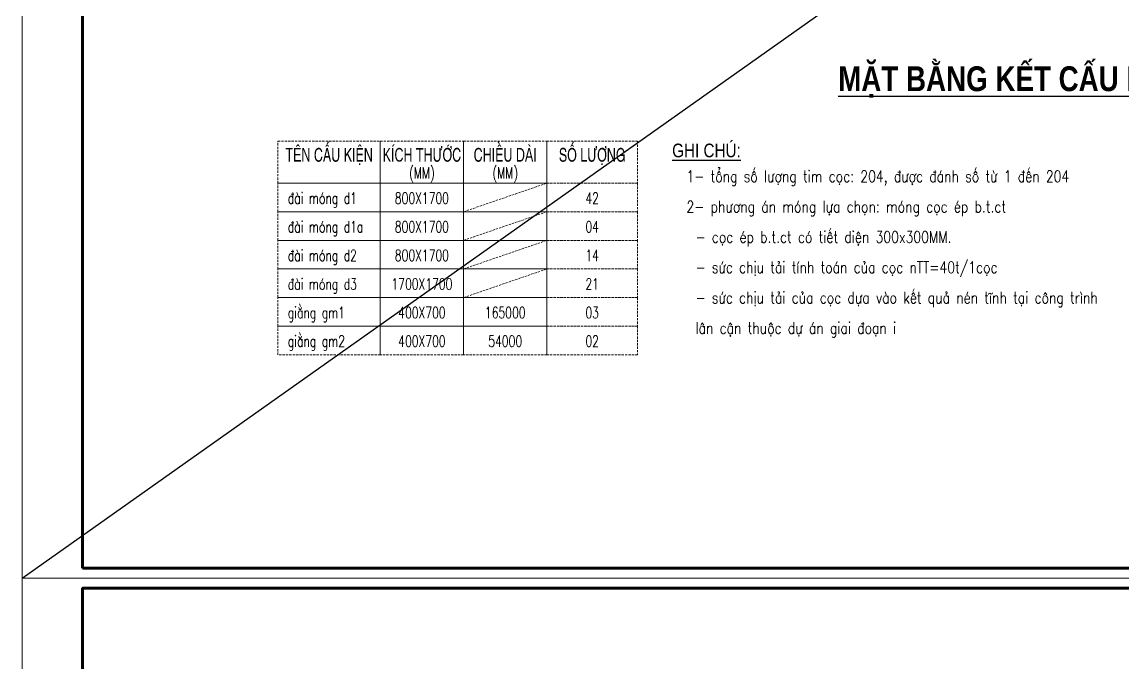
# Model space of a CAD drawing. Header units: inches. Extents: x 541671 to 837720, y 76128 to 1008472.
# Drawn here: x 604872 to 725916, y 539491 to 609925 of the extents above; entities that cross this region are included whole.
import ezdxf
from ezdxf.enums import TextEntityAlignment as Align

# ---------------------------------------------------------------- set-up
doc = ezdxf.new("R2010")
doc.units = ezdxf.units.IN
doc.header["$MEASUREMENT"] = 0
doc.linetypes.add('HIDDEN', pattern=[0.375, 0.25, -0.125])
doc.layers.get('0').update_dxf_attribs({"lineweight": 18})
for name, color, linetype, lineweight in [('EG Text2', 7, 'Continuous', 25), ('LC MANH DUT', 35, 'HIDDEN', 5), ('LC Net thay', 7, 'Continuous', 25), ('LC Text1', 3, 'Continuous', 20), ('LC Text2', 7, 'Continuous', 25)]:
    doc.layers.add(name, color=color, linetype=linetype, lineweight=lineweight)
doc.layers.add('KCS_Plotter', color=11, linetype='Continuous', plot=False)
doc.layers.add('Khungten_LCDI', color=7, linetype='Continuous')
doc.styles.add('EG 1', font='VHAVANB_2.TTF')
doc.styles.add('Khungten', font='VHAVAN_2.TTF', dxfattribs={"width": 0.8, "height": 5000})
doc.styles.add('LC 2', font='VHARIALN_3.TTF', dxfattribs={"width": 0.7})
doc.styles.add('LC 3', font='vnsimli.shx', dxfattribs={"width": 0.75})
doc.styles.add('LC3', font='VHARIALB_3.TTF', dxfattribs={"width": 0.8})
doc.styles.add('T2', font='VHARIAL_2.TTF', dxfattribs={"width": 0.8})
doc.styles.add('Title', font='VHAVAN_2.TTF', dxfattribs={"width": 0.8})

# ---------------------------------------------------------------- blocks, each defined once
blk = doc.blocks.new('lcdi fix')
at = {"layer": 'Defpoints', "lineweight": 0}
blk.add_lwpolyline([(-1200, -14850), (-1200, 14850), (40800, 14850), (40800, -14850)], close=True, dxfattribs=at)
at = {"layer": 'Khungten_LCDI', "color": 5, "lineweight": 60}
blk.add_lwpolyline([(0, -14650), (0, 14650), (40600, 14650), (40600, -14650)], close=True, dxfattribs=at)
at = {"color": 7, "style": 'Khungten', "width": 0.8}
for tag, p in [('REVISION', (39499, -10746)), ('NGAYHT', (39546, -11609))]:
    blk.add_attdef(tag, text='', height=200, dxfattribs=at).set_placement(p, align=Align.CENTER)
at = {"layer": 'LC Text1', "style": 'Title', "width": 1.824646}
for tag, p, p2 in [('TENBANVE1', (36913, -8886), (40339, -8886)), ('TENBANVE2', (36913, -9562), (40339, -9562))]:
    blk.add_attdef(tag, text='', height=250, dxfattribs=at).set_placement(p, p2, align=Align.FIT)
at = {"layer": 'LC Text1', "style": 'Title', "width": 0.7}
blk.add_attdef('SOBANVE', text='', height=250, dxfattribs=at).set_placement((39562, -13896), align=Align.CENTER)
blk = doc.blocks.new('TIEUDE1')
at = {"layer": 'EG Text2', "color": 7, "style": 'EG 1'}
blk.add_attdef('TIªU§Ò', text='', height=5, dxfattribs=at).set_placement((0, 0), align=Align.BOTTOM_CENTER)
blk.add_attdef('TL', text='', height=3, dxfattribs=at).set_placement((0, -2), align=Align.TOP_CENTER)

msp = doc.modelspace()

# ---------------------------------------------------------------- linework, layer by layer
at = {"layer": 'KCS_Plotter', "ltscale": 50}
msp.add_line((604872, 548814.2), (837720, 713471), dxfattribs=at)
at = {"layer": 'LC MANH DUT', "ltscale": 1000}
for p, q in [((653418.2, 589077.3), (662576.7, 592221)), ((653418.2, 585933.7), (662576.7, 589077.3)), ((653418.2, 582790.1), (662576.7, 585933.7)), ((653418.2, 579646.5), (662576.7, 582790.1))]:
    msp.add_line(p, q, dxfattribs=at)
for points in [[(633013.4, 596825.4), (644259.6, 596825.4), (644259.6, 592221), (633013.4, 592221)], [(644259.6, 596825.4), (653418.2, 596825.4), (653418.2, 592221), (644259.6, 592221)], [(653418.2, 596825.4), (662576.7, 596825.4), (662576.7, 592221), (653418.2, 592221)], [(662576.7, 596825.4), (672544.1, 596825.4), (672544.1, 592221), (662576.7, 592221)], [(633013.4, 592221), (644259.6, 592221), (644259.6, 589077.3), (633013.4, 589077.3)], [(644259.6, 592221), (653418.2, 592221), (653418.2, 589077.3), (644259.6, 589077.3)], [(653418.2, 592221), (662576.7, 592221), (662576.7, 589077.3), (653418.2, 589077.3)], [(662576.7, 592221), (672544.1, 592221), (672544.1, 589077.3), (662576.7, 589077.3)], [(633013.4, 589077.3), (644259.6, 589077.3), (644259.6, 585933.7), (633013.4, 585933.7)], [(644259.6, 589077.3), (653418.2, 589077.3), (653418.2, 585933.7), (644259.6, 585933.7)], [(653418.2, 589077.3), (662576.7, 589077.3), (662576.7, 585933.7), (653418.2, 585933.7)], [(662576.7, 589077.3), (672544.1, 589077.3), (672544.1, 585933.7), (662576.7, 585933.7)], [(633013.4, 585933.7), (644259.6, 585933.7), (644259.6, 582790.1), (633013.4, 582790.1)], [(644259.6, 585933.7), (653418.2, 585933.7), (653418.2, 582790.1), (644259.6, 582790.1)], [(653418.2, 585933.7), (662576.7, 585933.7), (662576.7, 582790.1), (653418.2, 582790.1)], [(662576.7, 585933.7), (672544.1, 585933.7), (672544.1, 582790.1), (662576.7, 582790.1)], [(633013.4, 582790.1), (644259.6, 582790.1), (644259.6, 579646.5), (633013.4, 579646.5)], [(644259.6, 582790.1), (653418.2, 582790.1), (653418.2, 579646.5), (644259.6, 579646.5)], [(653418.2, 582790.1), (662576.7, 582790.1), (662576.7, 579646.5), (653418.2, 579646.5)], [(662576.7, 582790.1), (672544.1, 582790.1), (672544.1, 579646.5), (662576.7, 579646.5)], [(633013.4, 579646.5), (644259.6, 579646.5), (644259.6, 576502.8), (633013.4, 576502.8)], [(644259.6, 579646.5), (653418.2, 579646.5), (653418.2, 576502.8), (644259.6, 576502.8)], [(653418.2, 579646.5), (662576.7, 579646.5), (662576.7, 576502.8), (653418.2, 576502.8)], [(662576.7, 579646.5), (672544.1, 579646.5), (672544.1, 576502.8), (662576.7, 576502.8)], [(633013.4, 576502.8), (644259.6, 576502.8), (644259.6, 573359.2), (633013.4, 573359.2)], [(644259.6, 576502.8), (653418.2, 576502.8), (653418.2, 573359.2), (644259.6, 573359.2)], [(653418.2, 576502.8), (662576.7, 576502.8), (662576.7, 573359.2), (653418.2, 573359.2)], [(662576.7, 576502.8), (672544.1, 576502.8), (672544.1, 573359.2), (662576.7, 573359.2)]]:
    msp.add_lwpolyline(points, close=True, dxfattribs=at)

# ---------------------------------------------------------------- block references
at = {"layer": 'LC Net thay', "xscale": 5.543999978195854, "yscale": 5.543999978195854, "zscale": 5.543999978195854}
for p in [(611524.8, 631142.6), (611524.8, 466485.8)]:
    msp.add_blockref('lcdi fix', p, dxfattribs=at)
at = {"layer": 'LC Text2'}
ref = msp.add_blockref('TIEUDE1', (715193.2, 601508.7), dxfattribs=dict(at, xscale=554.3999834408254, yscale=554.3999834408254, zscale=554.3999834408254))
ref.add_attrib('TIªU§Ò', '%%UmÆt b»ng kÕt cÊu MãNG', dxfattribs={"color": 7, "height": 2730.095, "style": 'LC3', "width": 0.8}).set_placement((715193.2, 601508.7), align=Align.BOTTOM_CENTER)

# ---------------------------------------------------------------- texts
at = {"layer": 'LC Text1', "color": 3, "style": 'LC 3', "width": 0.7}
for s, p in [('(MM)', (648838.9, 592718.5)), ('(MM)', (657997.5, 592718.5)), ('800X1700', (648838.9, 589948.1)), ('42', (667560.4, 589948.1)), ('800X1700', (648838.9, 586804.5)), ('04', (667560.4, 586804.5)), ('800X1700', (648838.9, 583660.9)), ('14', (667560.4, 583660.9)), ('1700X1700', (648838.9, 580517.2)), ('21', (667560.4, 580517.2)), ('400X700', (648838.9, 577373.6)), ('165000', (657997.5, 577373.6)), ('03', (667560.4, 577373.6)), ('400X700', (648838.9, 574230)), ('54000', (657997.5, 574230)), ('02', (667560.4, 574230))]:
    msp.add_text(s, height=1240.08, dxfattribs=at).set_placement(p, align=Align.CENTER)
at = {"layer": 'LC Text1', "color": 3, "style": 'LC 3'}
for s, height, width, p in [('1- tæng sè l\xadîng tim cäc: 204, ®\xadîc ®¸nh sè tõ 1 ®Õn 204', 1250, 0.8, (677923.1, 592341.9)), ('®µi mãng d1', 1240.079, 0.7, (634098.3, 589948.1)), ('2- ph\xad¬ng ¸n mãng lùa chän: mãng cäc Ðp b.t.ct', 1250, 0.8, (677923.1, 589008.5)), ('®µi mãng d1a', 1240.079, 0.7, (634098.3, 586804.5)), ('- cäc Ðp b.t.ct cã tiÕt diÖn 300x300MM.', 1250, 0.8, (678910.6, 585675.2)), ('®µi mãng d2', 1240.079, 0.7, (634098.3, 583660.9)), ('- søc chÞu t¶i tÝnh to¸n cña cäc nTT=40t/1cäc', 1250, 0.8, (678910.6, 582341.9)), ('®µi mãng d3', 1240.079, 0.7, (634098.3, 580517.2)), ('- søc chÞu t¶i cña cäc dùa vµo kÕt qu¶ nÐn tÜnh t¹i c«ng tr×nh', 1250, 0.8, (678910.6, 579008.5)), ('gi»ng gm1', 1240.08, 0.7, (634098.3, 577373.6)), ('l©n cËn thuéc dù ¸n giai ®o¹n i', 1250, 0.8, (678910.6, 575675.2)), ('gi»ng gm2', 1240.08, 0.7, (634098.3, 574230))]:
    msp.add_text(s, height=height, dxfattribs=dict(at, width=width)).set_placement(p)
at = {"layer": 'LC Text2', "lineweight": -2, "style": 'LC 2', "width": 0.8}
for s, p in [('tªn cÊu kiÖn', (638636.5, 594585.6)), ('chiÒu dµi', (657997.5, 594585.6)), ('sè l\xadîng', (667560.4, 594585.6)), ('kÝch th\xadíc', (648838.9, 594585.6))]:
    msp.add_text(s, height=1500, dxfattribs=at).set_placement(p, align=Align.CENTER)
at = {"layer": 'LC Text2', "style": 'T2', "width": 0.8}
msp.add_text('%%Ughi chó:', height=1500, dxfattribs=at).set_placement((676349.8, 595061.7))

doc.saveas('drawing.dxf')
